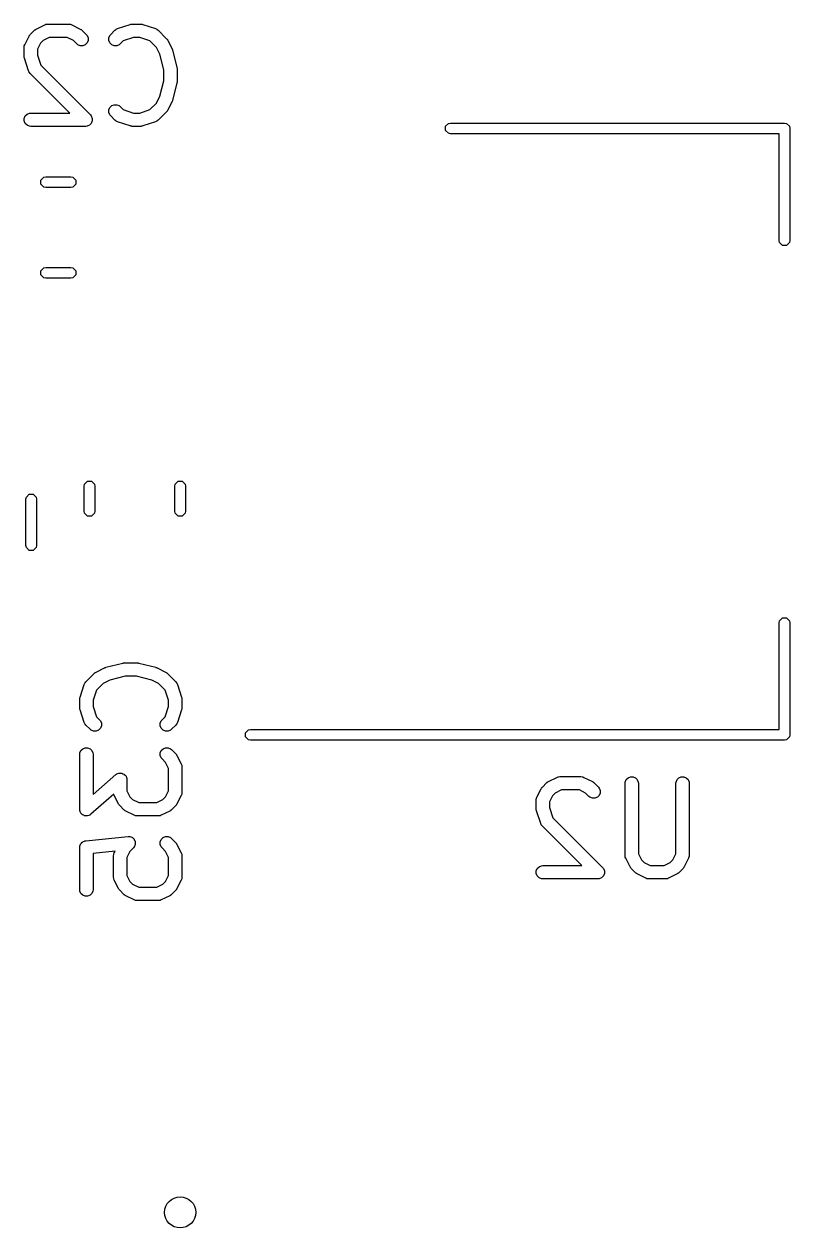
# Model space of a CAD drawing. Extents: x 2.52 to 5.05, y -5.23 to -2.64.
# Drawn here: x 3.581 to 3.92, y -3.237 to -2.704 of the extents above; entities that cross this region are included whole.
import ezdxf

# ---------------------------------------------------------------- set-up
doc = ezdxf.new("R2010")
doc.units = 0
doc.header["$MEASUREMENT"] = 0
doc.layers.add('BLACK', color=7, linetype='CONTINUOUS')

msp = doc.modelspace()

# ---------------------------------------------------------------- linework, layer by layer
at = {"layer": 'BLACK', "linetype": 'CONTINUOUS'}
for p, q in [((3.5836, -2.70854), (3.58548, -2.70667)), ((3.58548, -2.70667), (3.5857, -2.70648)), ((3.5857, -2.70648), (3.58575, -2.70642)), ((3.58575, -2.70642), (3.58584, -2.70637)), ((3.58584, -2.70637), (3.58592, -2.7063)), ((3.58592, -2.7063), (3.586, -2.70627)), ((3.586, -2.70627), (3.58624, -2.70612)), ((3.58624, -2.70612), (3.58999, -2.70424)), ((3.58999, -2.70424), (3.59053, -2.70403)), ((3.59053, -2.70403), (3.59064, -2.70403)), ((3.59064, -2.70403), (3.59074, -2.70399)), ((3.59074, -2.70399), (3.59131, -2.70393)), ((3.59131, -2.70393), (3.60069, -2.70393)), ((3.60069, -2.70393), (3.60126, -2.70399)), ((3.60126, -2.70399), (3.60136, -2.70403)), ((3.60136, -2.70403), (3.60147, -2.70403)), ((3.60147, -2.70403), (3.60201, -2.70424)), ((3.60201, -2.70424), (3.60576, -2.70612)), ((3.60576, -2.70612), (3.606, -2.70627)), ((3.606, -2.70627), (3.60608, -2.7063)), ((3.60608, -2.7063), (3.60616, -2.70637)), ((3.60616, -2.70637), (3.60625, -2.70642)), ((3.60625, -2.70642), (3.6063, -2.70648)), ((3.6063, -2.70648), (3.60652, -2.70667)), ((3.60652, -2.70667), (3.6084, -2.70854)), ((3.61922, -2.70854), (3.6211, -2.70667)), ((3.6211, -2.70667), (3.62154, -2.7063)), ((3.62154, -2.7063), (3.62164, -2.70626)), ((3.62164, -2.70626), (3.62172, -2.70619)), ((3.62172, -2.70619), (3.62225, -2.70596)), ((3.62225, -2.70596), (3.62787, -2.70408)), ((3.62787, -2.70408), (3.62816, -2.70402)), ((3.62816, -2.70402), (3.62823, -2.70399)), ((3.62823, -2.70399), (3.62834, -2.70398)), ((3.62834, -2.70398), (3.62844, -2.70395)), ((3.62844, -2.70395), (3.62852, -2.70396)), ((3.62852, -2.70396), (3.62881, -2.70393)), ((3.62881, -2.70393), (3.63256, -2.70393)), ((3.63256, -2.70393), (3.63285, -2.70396)), ((3.63285, -2.70396), (3.63293, -2.70395)), ((3.63293, -2.70395), (3.63303, -2.70398)), ((3.63303, -2.70398), (3.63313, -2.70399)), ((3.63313, -2.70399), (3.63321, -2.70402)), ((3.63321, -2.70402), (3.63349, -2.70408)), ((3.63349, -2.70408), (3.63912, -2.70596)), ((3.63912, -2.70596), (3.63964, -2.70619)), ((3.63964, -2.70619), (3.63972, -2.70626)), ((3.63972, -2.70626), (3.63982, -2.7063)), ((3.63982, -2.7063), (3.64027, -2.70667)), ((3.64027, -2.70667), (3.64402, -2.71042)), ((3.58117, -2.71306), (3.58305, -2.70931)), ((3.58305, -2.70931), (3.5832, -2.70906)), ((3.5832, -2.70906), (3.58323, -2.70899)), ((3.58323, -2.70899), (3.5833, -2.70891)), ((3.5833, -2.70891), (3.58336, -2.70882)), ((3.58336, -2.70882), (3.58342, -2.70877)), ((3.58342, -2.70877), (3.5836, -2.70854)), ((3.58812, -2.71238), (3.58677, -2.71508)), ((3.58931, -2.71118), (3.58812, -2.71238)), ((3.59201, -2.70984), (3.58931, -2.71118)), ((3.59999, -2.70984), (3.59201, -2.70984)), ((3.60269, -2.71118), (3.59999, -2.70984)), ((3.60422, -2.71272), (3.60269, -2.71118)), ((3.60467, -2.71309), (3.60422, -2.71272)), ((3.60877, -2.71227), (3.60795, -2.71309)), ((3.6084, -2.70854), (3.60877, -2.70899)), ((3.60877, -2.70899), (3.60921, -2.71006)), ((3.60921, -2.71121), (3.60877, -2.71227)), ((3.60921, -2.71006), (3.60921, -2.71121)), ((3.61841, -2.71006), (3.61885, -2.70899)), ((3.61841, -2.71121), (3.61841, -2.71006)), ((3.61885, -2.71227), (3.61841, -2.71121)), ((3.61885, -2.70899), (3.61922, -2.70854)), ((3.61967, -2.71309), (3.61885, -2.71227)), ((3.6234, -2.71272), (3.62295, -2.71309)), ((3.62478, -2.71134), (3.6234, -2.71272)), ((3.62929, -2.70984), (3.62478, -2.71134)), ((3.63208, -2.70984), (3.62929, -2.70984)), ((3.63659, -2.71134), (3.63208, -2.70984)), ((3.6395, -2.71426), (3.63659, -2.71134)), ((3.64402, -2.71042), (3.64421, -2.71065)), ((3.64421, -2.71065), (3.64426, -2.7107)), ((3.64426, -2.7107), (3.64432, -2.71079)), ((3.64432, -2.71079), (3.64439, -2.71087)), ((3.64439, -2.71087), (3.64442, -2.71094)), ((3.64442, -2.71094), (3.64457, -2.71119)), ((3.64457, -2.71119), (3.64645, -2.71494)), ((3.58086, -2.71438), (3.58092, -2.71381)), ((3.58086, -2.71813), (3.58086, -2.71438)), ((3.58092, -2.71381), (3.58096, -2.71371)), ((3.58096, -2.71371), (3.58097, -2.7136)), ((3.58097, -2.7136), (3.58117, -2.71306)), ((3.58677, -2.71508), (3.58677, -2.71765)), ((3.58677, -2.71765), (3.58827, -2.72216)), ((3.60574, -2.71353), (3.60467, -2.71309)), ((3.60689, -2.71353), (3.60574, -2.71353)), ((3.60795, -2.71309), (3.60689, -2.71353)), ((3.62073, -2.71353), (3.61967, -2.71309)), ((3.62189, -2.71353), (3.62073, -2.71353)), ((3.62295, -2.71309), (3.62189, -2.71353)), ((3.64102, -2.71729), (3.6395, -2.71426)), ((3.64273, -2.72412), (3.64102, -2.71729)), ((3.64645, -2.71494), (3.64646, -2.71498)), ((3.64646, -2.71498), (3.64648, -2.715)), ((3.64648, -2.715), (3.64656, -2.71524)), ((3.64656, -2.71524), (3.64665, -2.71548)), ((3.64665, -2.71548), (3.64666, -2.7155)), ((3.64666, -2.7155), (3.64667, -2.71554)), ((3.64667, -2.71554), (3.64855, -2.72304)), ((3.58089, -2.71842), (3.58086, -2.71813)), ((3.58088, -2.7185), (3.58089, -2.71842)), ((3.58091, -2.7186), (3.58088, -2.7185)), ((3.58092, -2.71871), (3.58091, -2.7186)), ((3.58095, -2.71878), (3.58092, -2.71871)), ((3.58101, -2.71906), (3.58095, -2.71878)), ((3.58289, -2.72469), (3.58101, -2.71906)), ((3.58827, -2.72216), (3.61027, -2.74416)), ((3.64855, -2.72304), (3.64856, -2.72314)), ((3.64856, -2.72314), (3.64858, -2.72318)), ((3.64858, -2.72318), (3.6486, -2.7234)), ((3.6486, -2.7234), (3.64863, -2.72361)), ((3.58312, -2.72522), (3.58289, -2.72469)), ((3.58319, -2.7253), (3.58312, -2.72522)), ((3.58323, -2.7254), (3.58319, -2.7253)), ((3.5836, -2.72584), (3.58323, -2.7254)), ((3.60106, -2.7433), (3.5836, -2.72584)), ((3.64273, -2.72902), (3.64273, -2.72412)), ((3.64863, -2.72361), (3.64862, -2.72365)), ((3.64862, -2.72365), (3.64863, -2.72376)), ((3.64863, -2.72376), (3.64863, -2.72938)), ((3.64102, -2.73585), (3.64273, -2.72902)), ((3.64855, -2.7301), (3.64667, -2.73759)), ((3.64856, -2.73), (3.64855, -2.7301)), ((3.64858, -2.72996), (3.64856, -2.73)), ((3.6486, -2.72974), (3.64858, -2.72996)), ((3.64863, -2.72952), (3.6486, -2.72974)), ((3.64863, -2.72938), (3.64862, -2.72948)), ((3.64862, -2.72948), (3.64863, -2.72952)), ((3.63659, -2.7418), (3.6395, -2.73888)), ((3.6395, -2.73888), (3.64102, -2.73585)), ((3.64645, -2.7382), (3.64457, -2.74195)), ((3.64646, -2.73816), (3.64645, -2.7382)), ((3.64648, -2.73814), (3.64646, -2.73816)), ((3.64656, -2.7379), (3.64648, -2.73814)), ((3.64665, -2.73766), (3.64656, -2.7379)), ((3.64666, -2.73764), (3.64665, -2.73766)), ((3.64667, -2.73759), (3.64666, -2.73764)), ((3.58092, -2.74568), (3.58136, -2.74461)), ((3.58136, -2.74461), (3.58217, -2.7438)), ((3.58217, -2.7438), (3.58324, -2.74336)), ((3.58324, -2.74336), (3.58381, -2.7433)), ((3.58381, -2.7433), (3.60106, -2.7433)), ((3.61027, -2.74416), (3.61064, -2.74461)), ((3.61064, -2.74461), (3.61108, -2.74568)), ((3.61841, -2.74193), (3.61885, -2.74086)), ((3.61841, -2.74308), (3.61841, -2.74193)), ((3.61885, -2.74414), (3.61841, -2.74308)), ((3.61885, -2.74086), (3.61967, -2.74005)), ((3.61922, -2.74459), (3.61885, -2.74414)), ((3.6211, -2.74647), (3.61922, -2.74459)), ((3.61967, -2.74005), (3.62073, -2.73961)), ((3.62073, -2.73961), (3.62189, -2.73961)), ((3.62189, -2.73961), (3.62295, -2.74005)), ((3.62295, -2.74005), (3.6234, -2.74042)), ((3.6234, -2.74042), (3.62478, -2.7418)), ((3.62478, -2.7418), (3.62929, -2.7433)), ((3.62929, -2.7433), (3.63208, -2.7433)), ((3.63208, -2.7433), (3.63659, -2.7418)), ((3.64402, -2.74272), (3.64027, -2.74647)), ((3.64421, -2.74249), (3.64402, -2.74272)), ((3.64426, -2.74244), (3.64421, -2.74249)), ((3.64432, -2.74235), (3.64426, -2.74244)), ((3.64439, -2.74227), (3.64432, -2.74235)), ((3.64442, -2.7422), (3.64439, -2.74227)), ((3.64457, -2.74195), (3.64442, -2.7422)), ((3.58092, -2.74683), (3.58092, -2.74568)), ((3.58136, -2.74789), (3.58092, -2.74683)), ((3.58217, -2.74871), (3.58136, -2.74789)), ((3.58324, -2.74915), (3.58217, -2.74871)), ((3.58381, -2.74921), (3.58324, -2.74915)), ((3.60819, -2.74921), (3.58381, -2.74921)), ((3.60876, -2.74915), (3.60819, -2.74921)), ((3.60907, -2.74902), (3.60876, -2.74915)), ((3.60983, -2.74871), (3.60907, -2.74902)), ((3.61064, -2.74789), (3.60983, -2.74871)), ((3.61108, -2.74683), (3.61064, -2.74789)), ((3.61108, -2.74568), (3.61108, -2.74683)), ((3.62154, -2.74683), (3.6211, -2.74647)), ((3.62164, -2.74687), (3.62154, -2.74683)), ((3.62172, -2.74694), (3.62164, -2.74687)), ((3.62225, -2.74718), (3.62172, -2.74694)), ((3.62787, -2.74905), (3.62225, -2.74718)), ((3.62816, -2.74912), (3.62787, -2.74905)), ((3.62823, -2.74915), (3.62816, -2.74912)), ((3.62834, -2.74916), (3.62823, -2.74915)), ((3.62844, -2.74918), (3.62834, -2.74916)), ((3.62852, -2.74918), (3.62844, -2.74918)), ((3.62881, -2.74921), (3.62852, -2.74918)), ((3.63256, -2.74921), (3.62881, -2.74921)), ((3.63285, -2.74918), (3.63256, -2.74921)), ((3.63293, -2.74918), (3.63285, -2.74918)), ((3.63303, -2.74916), (3.63293, -2.74918)), ((3.63313, -2.74915), (3.63303, -2.74916)), ((3.63321, -2.74912), (3.63313, -2.74915)), ((3.63349, -2.74905), (3.63321, -2.74912)), ((3.63912, -2.74718), (3.63349, -2.74905)), ((3.63964, -2.74694), (3.63912, -2.74718)), ((3.63972, -2.74687), (3.63964, -2.74694)), ((3.63982, -2.74683), (3.63972, -2.74687)), ((3.64027, -2.74647), (3.63982, -2.74683)), ((3.7675, -2.7492), (3.76878, -2.74792)), ((3.7675, -2.751), (3.7675, -2.7492)), ((3.76878, -2.74792), (3.76969, -2.74774)), ((3.76969, -2.74774), (3.91772, -2.74774)), ((3.91772, -2.74774), (3.91862, -2.74792)), ((3.91862, -2.74792), (3.9199, -2.7492)), ((3.9199, -2.7492), (3.92008, -2.7501)), ((3.76878, -2.75228), (3.7675, -2.751)), ((3.76969, -2.75246), (3.76878, -2.75228)), ((3.91535, -2.75246), (3.76969, -2.75246)), ((3.91535, -2.79971), (3.91535, -2.75246)), ((3.92008, -2.7501), (3.92008, -2.79971)), ((3.58828, -2.77302), (3.58956, -2.77174)), ((3.58828, -2.77483), (3.58828, -2.77302)), ((3.58956, -2.7761), (3.58828, -2.77483)), ((3.58956, -2.77174), (3.59047, -2.77156)), ((3.59047, -2.77628), (3.58956, -2.7761)), ((3.59047, -2.77156), (3.60153, -2.77156)), ((3.60153, -2.77628), (3.59047, -2.77628)), ((3.60153, -2.77156), (3.60244, -2.77174)), ((3.60244, -2.7761), (3.60153, -2.77628)), ((3.60244, -2.77174), (3.60372, -2.77302)), ((3.60372, -2.77483), (3.60244, -2.7761)), ((3.60372, -2.77302), (3.60372, -2.77483)), ((3.91553, -2.80061), (3.91535, -2.79971)), ((3.91681, -2.80189), (3.91553, -2.80061)), ((3.91862, -2.80189), (3.91681, -2.80189)), ((3.9199, -2.80061), (3.91862, -2.80189)), ((3.92008, -2.79971), (3.9199, -2.80061)), ((3.58828, -2.81317), (3.58956, -2.8119)), ((3.58828, -2.81498), (3.58828, -2.81317)), ((3.58956, -2.8119), (3.59047, -2.81172)), ((3.59047, -2.81172), (3.60153, -2.81172)), ((3.60153, -2.81172), (3.60244, -2.8119)), ((3.60244, -2.8119), (3.60372, -2.81317)), ((3.60372, -2.81317), (3.60372, -2.81498)), ((3.58956, -2.81626), (3.58828, -2.81498)), ((3.59047, -2.81644), (3.58956, -2.81626)), ((3.60153, -2.81644), (3.59047, -2.81644)), ((3.60244, -2.81626), (3.60153, -2.81644)), ((3.60372, -2.81498), (3.60244, -2.81626)), ((3.60748, -2.90847), (3.60766, -2.90756)), ((3.60748, -2.91953), (3.60748, -2.90847)), ((3.60766, -2.90756), (3.60894, -2.90628)), ((3.60894, -2.90628), (3.61075, -2.90628)), ((3.61075, -2.90628), (3.61202, -2.90756)), ((3.61202, -2.90756), (3.6122, -2.90847)), ((3.6122, -2.90847), (3.6122, -2.91953)), ((3.64764, -2.90847), (3.64782, -2.90756)), ((3.64764, -2.91953), (3.64764, -2.90847)), ((3.64782, -2.90756), (3.6491, -2.90628)), ((3.6491, -2.90628), (3.6509, -2.90628)), ((3.6509, -2.90628), (3.65218, -2.90756)), ((3.65218, -2.90756), (3.65236, -2.90847)), ((3.65236, -2.90847), (3.65236, -2.91953)), ((3.58169, -2.91421), (3.58187, -2.91331)), ((3.58169, -2.93479), (3.58169, -2.91421)), ((3.58187, -2.91331), (3.58315, -2.91203)), ((3.58315, -2.91203), (3.58496, -2.91203)), ((3.58496, -2.91203), (3.58624, -2.91331)), ((3.58624, -2.91331), (3.58642, -2.91421)), ((3.58642, -2.91421), (3.58642, -2.93479)), ((3.60766, -2.92044), (3.60748, -2.91953)), ((3.60894, -2.92172), (3.60766, -2.92044)), ((3.61202, -2.92044), (3.61075, -2.92172)), ((3.6122, -2.91953), (3.61202, -2.92044)), ((3.64782, -2.92044), (3.64764, -2.91953)), ((3.6491, -2.92172), (3.64782, -2.92044)), ((3.65218, -2.92044), (3.6509, -2.92172)), ((3.65236, -2.91953), (3.65218, -2.92044)), ((3.61075, -2.92172), (3.60894, -2.92172)), ((3.6509, -2.92172), (3.6491, -2.92172)), ((3.58187, -2.93569), (3.58169, -2.93479)), ((3.58315, -2.93697), (3.58187, -2.93569)), ((3.58624, -2.93569), (3.58496, -2.93697)), ((3.58642, -2.93479), (3.58624, -2.93569)), ((3.58496, -2.93697), (3.58315, -2.93697)), ((3.91535, -2.969), (3.91553, -2.96809)), ((3.91553, -2.96809), (3.91681, -2.96681)), ((3.91681, -2.96681), (3.91862, -2.96681)), ((3.91862, -2.96681), (3.9199, -2.96809)), ((3.9199, -2.96809), (3.92008, -2.969)), ((3.91535, -3.01624), (3.91535, -2.969)), ((3.92008, -2.969), (3.92008, -3.0186)), ((3.61276, -2.9908), (3.61651, -2.98892)), ((3.61651, -2.98892), (3.61655, -2.98891)), ((3.61655, -2.98891), (3.61657, -2.98889)), ((3.61657, -2.98889), (3.61681, -2.98881)), ((3.61681, -2.98881), (3.61705, -2.98872)), ((3.61705, -2.98872), (3.61707, -2.98871)), ((3.61707, -2.98871), (3.61712, -2.9887)), ((3.61712, -2.9887), (3.62461, -2.98682)), ((3.62461, -2.98682), (3.62471, -2.98681)), ((3.62471, -2.98681), (3.62475, -2.98679)), ((3.62475, -2.98679), (3.62497, -2.98677)), ((3.62497, -2.98677), (3.62519, -2.98674)), ((3.62519, -2.98674), (3.62523, -2.98675)), ((3.62523, -2.98675), (3.62533, -2.98674)), ((3.62533, -2.98674), (3.63095, -2.98674)), ((3.63095, -2.98674), (3.63106, -2.98675)), ((3.63106, -2.98675), (3.6311, -2.98674)), ((3.6311, -2.98674), (3.63131, -2.98677)), ((3.63131, -2.98677), (3.63153, -2.98679)), ((3.63153, -2.98679), (3.63157, -2.98681)), ((3.63157, -2.98681), (3.63167, -2.98682)), ((3.63167, -2.98682), (3.63917, -2.9887)), ((3.63917, -2.9887), (3.63921, -2.98871)), ((3.63921, -2.98871), (3.63923, -2.98872)), ((3.63923, -2.98872), (3.63947, -2.98881)), ((3.63947, -2.98881), (3.63971, -2.98889)), ((3.63971, -2.98889), (3.63973, -2.98891)), ((3.63973, -2.98891), (3.63977, -2.98892)), ((3.63977, -2.98892), (3.64352, -2.9908)), ((3.60788, -2.99555), (3.60824, -2.9951)), ((3.60824, -2.9951), (3.61199, -2.99135)), ((3.61199, -2.99135), (3.61222, -2.99116)), ((3.61222, -2.99116), (3.61227, -2.99111)), ((3.61227, -2.99111), (3.61236, -2.99105)), ((3.61236, -2.99105), (3.61244, -2.99098)), ((3.61244, -2.99098), (3.61251, -2.99095)), ((3.61251, -2.99095), (3.61276, -2.9908)), ((3.61886, -2.99435), (3.61583, -2.99587)), ((3.62569, -2.99264), (3.61886, -2.99435)), ((3.63059, -2.99264), (3.62569, -2.99264)), ((3.63742, -2.99435), (3.63059, -2.99264)), ((3.64045, -2.99587), (3.63742, -2.99435)), ((3.64352, -2.9908), (3.64377, -2.99095)), ((3.64377, -2.99095), (3.64384, -2.99098)), ((3.64384, -2.99098), (3.64392, -2.99105)), ((3.64392, -2.99105), (3.64401, -2.99111)), ((3.64401, -2.99111), (3.64406, -2.99116)), ((3.64406, -2.99116), (3.64429, -2.99135)), ((3.64429, -2.99135), (3.64804, -2.9951)), ((3.64804, -2.9951), (3.64841, -2.99555)), ((3.60566, -3.00188), (3.60753, -2.99625)), ((3.60753, -2.99625), (3.60777, -2.99573)), ((3.60777, -2.99573), (3.60784, -2.99565)), ((3.60784, -2.99565), (3.60788, -2.99555)), ((3.61291, -2.99878), (3.61141, -3.00329)), ((3.61583, -2.99587), (3.61291, -2.99878)), ((3.64337, -2.99878), (3.64045, -2.99587)), ((3.64487, -3.00329), (3.64337, -2.99878)), ((3.64841, -2.99555), (3.64845, -2.99565)), ((3.64845, -2.99565), (3.64852, -2.99573)), ((3.64852, -2.99573), (3.64875, -2.99625)), ((3.64875, -2.99625), (3.65063, -3.00188)), ((3.6055, -3.00281), (3.60553, -3.00252)), ((3.6055, -3.00656), (3.6055, -3.00281)), ((3.60553, -3.00244), (3.60555, -3.00234)), ((3.60553, -3.00252), (3.60553, -3.00244)), ((3.60555, -3.00234), (3.60556, -3.00224)), ((3.60556, -3.00224), (3.60559, -3.00216)), ((3.60559, -3.00216), (3.60566, -3.00188)), ((3.61141, -3.00329), (3.61141, -3.00608)), ((3.64487, -3.00608), (3.64487, -3.00329)), ((3.65063, -3.00188), (3.65069, -3.00216)), ((3.65069, -3.00216), (3.65072, -3.00224)), ((3.65072, -3.00224), (3.65073, -3.00234)), ((3.65073, -3.00234), (3.65076, -3.00244)), ((3.65076, -3.00244), (3.65075, -3.00252)), ((3.65075, -3.00252), (3.65078, -3.00281)), ((3.65078, -3.00281), (3.65078, -3.00656)), ((3.60553, -3.00685), (3.6055, -3.00656)), ((3.60553, -3.00693), (3.60553, -3.00685)), ((3.60555, -3.00703), (3.60553, -3.00693)), ((3.60556, -3.00714), (3.60555, -3.00703)), ((3.60559, -3.00721), (3.60556, -3.00714)), ((3.60566, -3.0075), (3.60559, -3.00721)), ((3.60753, -3.01312), (3.60566, -3.0075)), ((3.61141, -3.00608), (3.61291, -3.01059)), ((3.61291, -3.01059), (3.61429, -3.01197)), ((3.64199, -3.01197), (3.64337, -3.01059)), ((3.64337, -3.01059), (3.64487, -3.00608)), ((3.65063, -3.0075), (3.64875, -3.01312)), ((3.65069, -3.00721), (3.65063, -3.0075)), ((3.65072, -3.00714), (3.65069, -3.00721)), ((3.65073, -3.00703), (3.65072, -3.00714)), ((3.65076, -3.00693), (3.65073, -3.00703)), ((3.65078, -3.00656), (3.65075, -3.00685)), ((3.65075, -3.00685), (3.65076, -3.00693)), ((3.60777, -3.01365), (3.60753, -3.01312)), ((3.60784, -3.01373), (3.60777, -3.01365)), ((3.60788, -3.01383), (3.60784, -3.01373)), ((3.60824, -3.01427), (3.60788, -3.01383)), ((3.61012, -3.01615), (3.60824, -3.01427)), ((3.61057, -3.01652), (3.61012, -3.01615)), ((3.61163, -3.01696), (3.61057, -3.01652)), ((3.61385, -3.01652), (3.61278, -3.01696)), ((3.61466, -3.0157), (3.61385, -3.01652)), ((3.61429, -3.01197), (3.61466, -3.01242)), ((3.61466, -3.01242), (3.6151, -3.01348)), ((3.6151, -3.01464), (3.61466, -3.0157)), ((3.6151, -3.01348), (3.6151, -3.01464)), ((3.64118, -3.01348), (3.64162, -3.01242)), ((3.64118, -3.01464), (3.64118, -3.01348)), ((3.64162, -3.0157), (3.64118, -3.01464)), ((3.64162, -3.01242), (3.64199, -3.01197)), ((3.64244, -3.01652), (3.64162, -3.0157)), ((3.6435, -3.01696), (3.64244, -3.01652)), ((3.64572, -3.01652), (3.64465, -3.01696)), ((3.64617, -3.01615), (3.64572, -3.01652)), ((3.64804, -3.01427), (3.64617, -3.01615)), ((3.64841, -3.01383), (3.64804, -3.01427)), ((3.64845, -3.01373), (3.64841, -3.01383)), ((3.64852, -3.01365), (3.64845, -3.01373)), ((3.64875, -3.01312), (3.64852, -3.01365)), ((3.67892, -3.0177), (3.6802, -3.01642)), ((3.6802, -3.01642), (3.6811, -3.01624)), ((3.6811, -3.01624), (3.91535, -3.01624)), ((3.61278, -3.01696), (3.61163, -3.01696)), ((3.64465, -3.01696), (3.6435, -3.01696)), ((3.67892, -3.01951), (3.67892, -3.0177)), ((3.6802, -3.02079), (3.67892, -3.01951)), ((3.6811, -3.02097), (3.6802, -3.02079)), ((3.91772, -3.02097), (3.6811, -3.02097)), ((3.91862, -3.02079), (3.91772, -3.02097)), ((3.9199, -3.01951), (3.91862, -3.02079)), ((3.92008, -3.0186), (3.9199, -3.01951)), ((3.6055, -3.02718), (3.60556, -3.02661)), ((3.6055, -3.05156), (3.6055, -3.02718)), ((3.60556, -3.02661), (3.606, -3.02554)), ((3.606, -3.02554), (3.60682, -3.02473)), ((3.60682, -3.02473), (3.60788, -3.02429)), ((3.60788, -3.02429), (3.60903, -3.02429)), ((3.60903, -3.02429), (3.6101, -3.02473)), ((3.6101, -3.02473), (3.61091, -3.02554)), ((3.61091, -3.02554), (3.61135, -3.02661)), ((3.61135, -3.02661), (3.61141, -3.02718)), ((3.61141, -3.02718), (3.61141, -3.04505)), ((3.64118, -3.02661), (3.64162, -3.02554)), ((3.64118, -3.02776), (3.64118, -3.02661)), ((3.64162, -3.02554), (3.64244, -3.02473)), ((3.64244, -3.02473), (3.6435, -3.02429)), ((3.6435, -3.02429), (3.64465, -3.02429)), ((3.64465, -3.02429), (3.64572, -3.02473)), ((3.64572, -3.02473), (3.64617, -3.0251)), ((3.64617, -3.0251), (3.64804, -3.02697)), ((3.64804, -3.02697), (3.64823, -3.0272)), ((3.64823, -3.0272), (3.64829, -3.02725)), ((3.64162, -3.02882), (3.64118, -3.02776)), ((3.64199, -3.02927), (3.64162, -3.02882)), ((3.64353, -3.03081), (3.64199, -3.02927)), ((3.64487, -3.03351), (3.64353, -3.03081)), ((3.64829, -3.02725), (3.64834, -3.02734)), ((3.64834, -3.02734), (3.64841, -3.02742)), ((3.64841, -3.02742), (3.64844, -3.02749)), ((3.64844, -3.02749), (3.64859, -3.02774)), ((3.64859, -3.02774), (3.65047, -3.03149)), ((3.65047, -3.03149), (3.65068, -3.03203)), ((3.65068, -3.03203), (3.65068, -3.03213)), ((3.65068, -3.03213), (3.65072, -3.03223)), ((3.65072, -3.03223), (3.65078, -3.03281)), ((3.61141, -3.04505), (3.62151, -3.03621)), ((3.62151, -3.03621), (3.62176, -3.03603)), ((3.62176, -3.03603), (3.62182, -3.03598)), ((3.62182, -3.03598), (3.62187, -3.03596)), ((3.62187, -3.03596), (3.62198, -3.03587)), ((3.62198, -3.03587), (3.62244, -3.03572)), ((3.62244, -3.03572), (3.62288, -3.03554)), ((3.62288, -3.03554), (3.62298, -3.03554)), ((3.62298, -3.03554), (3.62307, -3.0355)), ((3.62307, -3.0355), (3.62355, -3.03554)), ((3.62355, -3.03554), (3.62403, -3.03554)), ((3.62403, -3.03554), (3.62412, -3.03557)), ((3.62412, -3.03557), (3.62422, -3.03558)), ((3.62422, -3.03558), (3.62465, -3.03579)), ((3.62465, -3.03579), (3.6251, -3.03598)), ((3.6251, -3.03598), (3.62517, -3.03605)), ((3.62517, -3.03605), (3.62526, -3.03609)), ((3.62526, -3.03609), (3.62557, -3.03645)), ((3.62557, -3.03645), (3.62591, -3.03679)), ((3.62591, -3.03679), (3.62595, -3.03688)), ((3.62595, -3.03688), (3.62601, -3.03696)), ((3.62601, -3.03696), (3.62617, -3.03741)), ((3.62617, -3.03741), (3.62635, -3.03786)), ((3.62635, -3.03786), (3.62637, -3.038)), ((3.64487, -3.04336), (3.64487, -3.03351)), ((3.65078, -3.03281), (3.65078, -3.04406)), ((3.81308, -3.03929), (3.81683, -3.03741)), ((3.81683, -3.03741), (3.81737, -3.0372)), ((3.81737, -3.0372), (3.81747, -3.0372)), ((3.81747, -3.0372), (3.81757, -3.03716)), ((3.81757, -3.03716), (3.81815, -3.0371)), ((3.81815, -3.0371), (3.82752, -3.0371)), ((3.82752, -3.0371), (3.8281, -3.03716)), ((3.8281, -3.03716), (3.8282, -3.0372)), ((3.8282, -3.0372), (3.8283, -3.0372)), ((3.8283, -3.0372), (3.82884, -3.03741)), ((3.82884, -3.03741), (3.83259, -3.03929)), ((3.84756, -3.03841), (3.84838, -3.0376)), ((3.84838, -3.0376), (3.84944, -3.03716)), ((3.84944, -3.03716), (3.85059, -3.03716)), ((3.85059, -3.03716), (3.85166, -3.0376)), ((3.85166, -3.0376), (3.85247, -3.03841)), ((3.87006, -3.03841), (3.87088, -3.0376)), ((3.87088, -3.0376), (3.87194, -3.03716)), ((3.87194, -3.03716), (3.87309, -3.03716)), ((3.87309, -3.03716), (3.87416, -3.0376)), ((3.87416, -3.0376), (3.87497, -3.03841)), ((3.62637, -3.038), (3.62638, -3.03805)), ((3.62638, -3.03805), (3.62638, -3.03813)), ((3.62638, -3.03813), (3.62641, -3.03843)), ((3.62641, -3.03843), (3.62641, -3.04336)), ((3.80801, -3.04623), (3.80988, -3.04248)), ((3.80988, -3.04248), (3.81004, -3.04223)), ((3.81004, -3.04223), (3.81007, -3.04216)), ((3.81007, -3.04216), (3.81013, -3.04208)), ((3.81013, -3.04208), (3.81019, -3.04199)), ((3.81019, -3.04199), (3.81025, -3.04194)), ((3.81025, -3.04194), (3.81044, -3.04171)), ((3.81044, -3.04171), (3.81231, -3.03984)), ((3.81231, -3.03984), (3.81254, -3.03965)), ((3.81254, -3.03965), (3.81259, -3.03959)), ((3.81259, -3.03959), (3.81268, -3.03954)), ((3.81268, -3.03954), (3.81276, -3.03947)), ((3.81276, -3.03947), (3.81283, -3.03944)), ((3.81283, -3.03944), (3.81308, -3.03929)), ((3.81884, -3.04301), (3.81615, -3.04435)), ((3.82682, -3.04301), (3.81884, -3.04301)), ((3.82952, -3.04435), (3.82682, -3.04301)), ((3.83259, -3.03929), (3.83284, -3.03944)), ((3.83284, -3.03944), (3.83291, -3.03947)), ((3.83291, -3.03947), (3.83299, -3.03954)), ((3.83299, -3.03954), (3.83308, -3.03959)), ((3.83308, -3.03959), (3.83313, -3.03965)), ((3.83313, -3.03965), (3.83336, -3.03984)), ((3.83336, -3.03984), (3.83523, -3.04171)), ((3.83523, -3.04171), (3.8356, -3.04216)), ((3.8356, -3.04216), (3.83604, -3.04323)), ((3.84707, -3.04005), (3.84712, -3.03948)), ((3.84707, -3.07192), (3.84707, -3.04005)), ((3.84712, -3.03948), (3.84756, -3.03841)), ((3.85247, -3.03841), (3.85291, -3.03948)), ((3.85291, -3.03948), (3.85297, -3.04005)), ((3.85297, -3.04005), (3.85297, -3.07123)), ((3.86956, -3.04005), (3.86962, -3.03948)), ((3.86956, -3.07123), (3.86956, -3.04005)), ((3.86962, -3.03948), (3.87006, -3.03841)), ((3.87497, -3.03841), (3.87541, -3.03948)), ((3.87541, -3.03948), (3.87547, -3.04005)), ((3.87547, -3.04005), (3.87547, -3.07192)), ((3.62061, -3.04485), (3.6104, -3.05378)), ((3.62081, -3.04538), (3.62061, -3.04485)), ((3.62269, -3.04913), (3.62081, -3.04538)), ((3.62641, -3.04336), (3.62776, -3.04606)), ((3.62776, -3.04606), (3.62895, -3.04725)), ((3.62895, -3.04725), (3.63165, -3.0486)), ((3.63963, -3.0486), (3.64233, -3.04725)), ((3.64233, -3.04725), (3.64353, -3.04606)), ((3.64353, -3.04606), (3.64487, -3.04336)), ((3.65047, -3.04538), (3.64859, -3.04913)), ((3.65068, -3.04484), (3.65047, -3.04538)), ((3.65072, -3.04463), (3.65068, -3.04473)), ((3.65068, -3.04473), (3.65068, -3.04484)), ((3.65078, -3.04406), (3.65072, -3.04463)), ((3.8077, -3.04755), (3.80775, -3.04698)), ((3.8077, -3.0513), (3.8077, -3.04755)), ((3.80775, -3.04698), (3.80779, -3.04688)), ((3.80779, -3.04688), (3.8078, -3.04677)), ((3.8078, -3.04677), (3.80801, -3.04623)), ((3.81495, -3.04555), (3.8136, -3.04825)), ((3.8136, -3.04825), (3.8136, -3.05082)), ((3.81615, -3.04435), (3.81495, -3.04555)), ((3.83106, -3.04589), (3.82952, -3.04435)), ((3.83151, -3.04626), (3.83106, -3.04589)), ((3.83257, -3.0467), (3.83151, -3.04626)), ((3.83372, -3.0467), (3.83257, -3.0467)), ((3.83479, -3.04626), (3.83372, -3.0467)), ((3.8356, -3.04544), (3.83479, -3.04626)), ((3.83604, -3.04438), (3.8356, -3.04544)), ((3.83604, -3.04323), (3.83604, -3.04438)), ((3.60553, -3.05186), (3.6055, -3.05156)), ((3.60553, -3.05194), (3.60553, -3.05186)), ((3.60555, -3.05199), (3.60553, -3.05194)), ((3.60556, -3.05213), (3.60555, -3.05199)), ((3.60574, -3.05258), (3.60556, -3.05213)), ((3.6059, -3.05303), (3.60574, -3.05258)), ((3.60596, -3.0531), (3.6059, -3.05303)), ((3.606, -3.0532), (3.60596, -3.0531)), ((3.60634, -3.05354), (3.606, -3.0532)), ((3.60666, -3.0539), (3.60634, -3.05354)), ((3.6104, -3.05378), (3.61015, -3.05396)), ((3.62285, -3.04937), (3.62269, -3.04913)), ((3.62288, -3.04945), (3.62285, -3.04937)), ((3.62294, -3.04953), (3.62288, -3.04945)), ((3.623, -3.04962), (3.62294, -3.04953)), ((3.62306, -3.04967), (3.623, -3.04962)), ((3.62324, -3.04989), (3.62306, -3.04967)), ((3.62512, -3.05177), (3.62324, -3.04989)), ((3.62534, -3.05195), (3.62512, -3.05177)), ((3.62539, -3.05201), (3.62534, -3.05195)), ((3.62548, -3.05207), (3.62539, -3.05201)), ((3.62556, -3.05214), (3.62548, -3.05207)), ((3.62564, -3.05217), (3.62556, -3.05214)), ((3.62588, -3.05232), (3.62564, -3.05217)), ((3.62963, -3.0542), (3.62588, -3.05232)), ((3.63165, -3.0486), (3.63963, -3.0486)), ((3.6454, -3.05232), (3.64165, -3.0542)), ((3.64565, -3.05217), (3.6454, -3.05232)), ((3.64572, -3.05214), (3.64565, -3.05217)), ((3.6458, -3.05207), (3.64572, -3.05214)), ((3.64589, -3.05201), (3.6458, -3.05207)), ((3.64594, -3.05195), (3.64589, -3.05201)), ((3.64617, -3.05177), (3.64594, -3.05195)), ((3.64804, -3.04989), (3.64617, -3.05177)), ((3.64823, -3.04967), (3.64804, -3.04989)), ((3.64829, -3.04962), (3.64823, -3.04967)), ((3.64834, -3.04953), (3.64829, -3.04962)), ((3.64841, -3.04945), (3.64834, -3.04953)), ((3.64844, -3.04937), (3.64841, -3.04945)), ((3.64859, -3.04913), (3.64844, -3.04937)), ((3.80772, -3.05159), (3.8077, -3.0513)), ((3.80772, -3.05167), (3.80772, -3.05159)), ((3.80774, -3.05177), (3.80772, -3.05167)), ((3.80775, -3.05188), (3.80774, -3.05177)), ((3.80778, -3.05195), (3.80775, -3.05188)), ((3.80785, -3.05224), (3.80778, -3.05195)), ((3.80972, -3.05786), (3.80785, -3.05224)), ((3.8136, -3.05082), (3.8151, -3.05533)), ((3.60675, -3.05394), (3.60666, -3.0539)), ((3.60682, -3.05401), (3.60675, -3.05394)), ((3.60726, -3.05419), (3.60682, -3.05401)), ((3.60769, -3.05441), (3.60726, -3.05419)), ((3.60779, -3.05441), (3.60769, -3.05441)), ((3.60788, -3.05445), (3.60779, -3.05441)), ((3.60836, -3.05445), (3.60788, -3.05445)), ((3.60884, -3.05448), (3.60836, -3.05445)), ((3.60893, -3.05445), (3.60884, -3.05448)), ((3.60903, -3.05445), (3.60893, -3.05445)), ((3.60948, -3.05427), (3.60903, -3.05445)), ((3.60993, -3.05411), (3.60948, -3.05427)), ((3.61005, -3.05403), (3.60993, -3.05411)), ((3.6101, -3.05401), (3.61005, -3.05403)), ((3.61015, -3.05396), (3.6101, -3.05401)), ((3.63017, -3.0544), (3.62963, -3.0542)), ((3.63028, -3.05441), (3.63017, -3.0544)), ((3.63038, -3.05445), (3.63028, -3.05441)), ((3.63095, -3.05451), (3.63038, -3.05445)), ((3.64033, -3.05451), (3.63095, -3.05451)), ((3.6409, -3.05445), (3.64033, -3.05451)), ((3.641, -3.05441), (3.6409, -3.05445)), ((3.64111, -3.0544), (3.641, -3.05441)), ((3.64165, -3.0542), (3.64111, -3.0544)), ((3.80996, -3.05839), (3.80972, -3.05786)), ((3.81003, -3.05847), (3.80996, -3.05839)), ((3.81007, -3.05857), (3.81003, -3.05847)), ((3.81044, -3.05901), (3.81007, -3.05857)), ((3.82789, -3.07647), (3.81044, -3.05901)), ((3.8151, -3.05533), (3.83711, -3.07733)), ((3.60816, -3.06549), (3.62691, -3.06362)), ((3.62691, -3.06362), (3.62749, -3.06362)), ((3.62749, -3.06362), (3.62763, -3.06366)), ((3.62763, -3.06366), (3.62778, -3.06366)), ((3.62778, -3.06366), (3.62818, -3.06382)), ((3.62818, -3.06382), (3.62859, -3.06395)), ((3.62859, -3.06395), (3.62871, -3.06404)), ((3.62871, -3.06404), (3.62885, -3.0641)), ((3.62885, -3.0641), (3.62915, -3.0644)), ((3.62915, -3.0644), (3.62948, -3.06468)), ((3.64162, -3.06491), (3.64244, -3.0641)), ((3.64244, -3.0641), (3.6435, -3.06366)), ((3.6435, -3.06366), (3.64465, -3.06366)), ((3.64465, -3.06366), (3.64572, -3.0641)), ((3.64572, -3.0641), (3.64617, -3.06447)), ((3.64617, -3.06447), (3.64804, -3.06634)), ((3.6055, -3.06843), (3.60553, -3.06822)), ((3.6055, -3.08718), (3.6055, -3.06843)), ((3.60552, -3.06814), (3.60554, -3.06807)), ((3.60553, -3.06822), (3.60552, -3.06814)), ((3.60554, -3.06807), (3.60556, -3.06785)), ((3.60556, -3.06785), (3.60573, -3.06745)), ((3.60573, -3.06745), (3.60585, -3.06704)), ((3.60585, -3.06704), (3.60595, -3.06693)), ((3.60595, -3.06693), (3.606, -3.06679)), ((3.606, -3.06679), (3.60631, -3.06648)), ((3.60631, -3.06648), (3.60658, -3.06615)), ((3.60658, -3.06615), (3.60671, -3.06608)), ((3.60671, -3.06608), (3.60682, -3.06597)), ((3.60682, -3.06597), (3.60722, -3.06581)), ((3.60722, -3.06581), (3.6076, -3.0656)), ((3.6076, -3.0656), (3.60781, -3.06556)), ((3.60781, -3.06556), (3.60788, -3.06553)), ((3.60788, -3.06553), (3.60795, -3.06553)), ((3.60795, -3.06553), (3.60816, -3.06549)), ((3.62929, -3.06864), (3.62776, -3.07018)), ((3.62966, -3.06819), (3.62929, -3.06864)), ((3.62948, -3.06468), (3.62956, -3.06481)), ((3.62956, -3.06481), (3.62966, -3.06491)), ((3.62966, -3.06491), (3.62983, -3.06531)), ((3.62972, -3.06806), (3.62966, -3.06819)), ((3.62981, -3.06794), (3.62972, -3.06806)), ((3.62994, -3.06753), (3.62981, -3.06794)), ((3.62983, -3.06531), (3.63003, -3.06569)), ((3.6301, -3.06713), (3.62994, -3.06753)), ((3.63003, -3.06569), (3.63004, -3.06584)), ((3.63004, -3.06584), (3.6301, -3.06598)), ((3.6301, -3.06598), (3.6301, -3.06641)), ((3.6301, -3.06641), (3.63014, -3.06684)), ((3.63014, -3.06684), (3.6301, -3.06698)), ((3.6301, -3.06698), (3.6301, -3.06713)), ((3.64118, -3.06598), (3.64162, -3.06491)), ((3.64118, -3.06713), (3.64118, -3.06598)), ((3.64162, -3.06819), (3.64118, -3.06713)), ((3.64199, -3.06864), (3.64162, -3.06819)), ((3.64353, -3.07018), (3.64199, -3.06864)), ((3.64804, -3.06634), (3.64823, -3.06657)), ((3.64823, -3.06657), (3.64829, -3.06662)), ((3.64829, -3.06662), (3.64834, -3.06671)), ((3.64834, -3.06671), (3.64841, -3.06679)), ((3.64841, -3.06679), (3.64844, -3.06686)), ((3.64844, -3.06686), (3.64859, -3.06711)), ((3.64859, -3.06711), (3.65047, -3.07086)), ((3.62118, -3.07012), (3.61141, -3.0711)), ((3.61141, -3.0711), (3.61141, -3.08718)), ((3.6205, -3.07218), (3.62056, -3.0716)), ((3.6205, -3.08155), (3.6205, -3.07218)), ((3.62056, -3.0716), (3.6206, -3.0715)), ((3.6206, -3.0715), (3.62061, -3.0714)), ((3.62061, -3.0714), (3.62081, -3.07086)), ((3.62081, -3.07086), (3.62118, -3.07012)), ((3.62776, -3.07018), (3.62641, -3.07288)), ((3.62641, -3.07288), (3.62641, -3.08086)), ((3.64487, -3.07288), (3.64353, -3.07018)), ((3.64487, -3.08086), (3.64487, -3.07288)), ((3.65047, -3.07086), (3.65068, -3.0714)), ((3.65068, -3.0714), (3.65068, -3.0715)), ((3.65068, -3.0715), (3.65072, -3.0716)), ((3.65072, -3.0716), (3.65078, -3.07218)), ((3.65078, -3.07218), (3.65078, -3.08155)), ((3.84712, -3.0725), (3.84707, -3.07192)), ((3.84716, -3.0726), (3.84712, -3.0725)), ((3.84717, -3.0727), (3.84716, -3.0726)), ((3.84738, -3.07324), (3.84717, -3.0727)), ((3.84925, -3.07699), (3.84738, -3.07324)), ((3.85297, -3.07123), (3.85432, -3.07392)), ((3.85432, -3.07392), (3.85552, -3.07512)), ((3.85552, -3.07512), (3.85821, -3.07647)), ((3.86432, -3.07647), (3.86702, -3.07512)), ((3.86702, -3.07512), (3.86821, -3.07392)), ((3.86821, -3.07392), (3.86956, -3.07123)), ((3.87516, -3.07324), (3.87328, -3.07699)), ((3.87536, -3.0727), (3.87516, -3.07324)), ((3.87537, -3.0726), (3.87536, -3.0727)), ((3.87541, -3.0725), (3.87537, -3.0726)), ((3.87547, -3.07192), (3.87541, -3.0725)), ((3.80775, -3.07885), (3.80819, -3.07778)), ((3.80775, -3.08), (3.80775, -3.07885)), ((3.80819, -3.08106), (3.80775, -3.08)), ((3.80819, -3.07778), (3.80901, -3.07697)), ((3.80901, -3.07697), (3.81007, -3.07653)), ((3.81007, -3.07653), (3.81065, -3.07647)), ((3.81065, -3.07647), (3.82789, -3.07647)), ((3.83711, -3.07733), (3.83748, -3.07778)), ((3.83748, -3.07778), (3.83792, -3.07885)), ((3.83792, -3.08), (3.83748, -3.08106)), ((3.83792, -3.07885), (3.83792, -3.08)), ((3.84941, -3.07724), (3.84925, -3.07699)), ((3.84944, -3.07731), (3.84941, -3.07724)), ((3.8495, -3.07739), (3.84944, -3.07731)), ((3.84956, -3.07748), (3.8495, -3.07739)), ((3.84962, -3.07753), (3.84956, -3.07748)), ((3.84981, -3.07776), (3.84962, -3.07753)), ((3.85168, -3.07964), (3.84981, -3.07776)), ((3.85191, -3.07982), (3.85168, -3.07964)), ((3.85196, -3.07988), (3.85191, -3.07982)), ((3.85205, -3.07994), (3.85196, -3.07988)), ((3.85213, -3.08), (3.85205, -3.07994)), ((3.8522, -3.08003), (3.85213, -3.08)), ((3.85245, -3.08019), (3.8522, -3.08003)), ((3.8562, -3.08206), (3.85245, -3.08019)), ((3.85821, -3.07647), (3.86432, -3.07647)), ((3.87009, -3.08019), (3.86634, -3.08206)), ((3.87033, -3.08003), (3.87009, -3.08019)), ((3.87041, -3.08), (3.87033, -3.08003)), ((3.87049, -3.07994), (3.87041, -3.08)), ((3.87058, -3.07988), (3.87049, -3.07994)), ((3.87063, -3.07982), (3.87058, -3.07988)), ((3.87085, -3.07964), (3.87063, -3.07982)), ((3.87273, -3.07776), (3.87085, -3.07964)), ((3.87291, -3.07753), (3.87273, -3.07776)), ((3.87297, -3.07748), (3.87291, -3.07753)), ((3.87303, -3.07739), (3.87297, -3.07748)), ((3.8731, -3.07731), (3.87303, -3.07739)), ((3.87313, -3.07724), (3.8731, -3.07731)), ((3.87328, -3.07699), (3.87313, -3.07724)), ((3.62056, -3.08213), (3.6205, -3.08155)), ((3.6206, -3.08223), (3.62056, -3.08213)), ((3.62061, -3.08233), (3.6206, -3.08223)), ((3.62081, -3.08287), (3.62061, -3.08233)), ((3.62269, -3.08662), (3.62081, -3.08287)), ((3.62641, -3.08086), (3.62776, -3.08355)), ((3.62776, -3.08355), (3.62895, -3.08475)), ((3.62895, -3.08475), (3.63165, -3.0861)), ((3.63963, -3.0861), (3.64233, -3.08475)), ((3.64233, -3.08475), (3.64353, -3.08355)), ((3.64353, -3.08355), (3.64487, -3.08086)), ((3.65047, -3.08287), (3.64859, -3.08662)), ((3.65068, -3.08233), (3.65047, -3.08287)), ((3.65072, -3.08213), (3.65068, -3.08223)), ((3.65068, -3.08223), (3.65068, -3.08233)), ((3.65078, -3.08155), (3.65072, -3.08213)), ((3.80901, -3.08188), (3.80819, -3.08106)), ((3.81007, -3.08232), (3.80901, -3.08188)), ((3.81065, -3.08238), (3.81007, -3.08232)), ((3.83502, -3.08238), (3.81065, -3.08238)), ((3.8356, -3.08232), (3.83502, -3.08238)), ((3.83591, -3.08219), (3.8356, -3.08232)), ((3.83666, -3.08188), (3.83591, -3.08219)), ((3.83748, -3.08106), (3.83666, -3.08188)), ((3.85674, -3.08227), (3.8562, -3.08206)), ((3.85684, -3.08228), (3.85674, -3.08227)), ((3.85694, -3.08232), (3.85684, -3.08228)), ((3.85752, -3.08238), (3.85694, -3.08232)), ((3.86502, -3.08238), (3.85752, -3.08238)), ((3.86559, -3.08232), (3.86502, -3.08238)), ((3.86569, -3.08228), (3.86559, -3.08232)), ((3.8658, -3.08227), (3.86569, -3.08228)), ((3.86634, -3.08206), (3.8658, -3.08227)), ((3.60556, -3.08775), (3.6055, -3.08718)), ((3.606, -3.08882), (3.60556, -3.08775)), ((3.60682, -3.08963), (3.606, -3.08882)), ((3.60788, -3.09007), (3.60682, -3.08963)), ((3.60903, -3.09007), (3.60788, -3.09007)), ((3.6101, -3.08963), (3.60903, -3.09007)), ((3.61091, -3.08882), (3.6101, -3.08963)), ((3.61135, -3.08775), (3.61091, -3.08882)), ((3.61141, -3.08718), (3.61135, -3.08775)), ((3.62285, -3.08687), (3.62269, -3.08662)), ((3.62288, -3.08694), (3.62285, -3.08687)), ((3.62294, -3.08702), (3.62288, -3.08694)), ((3.623, -3.08711), (3.62294, -3.08702)), ((3.62306, -3.08716), (3.623, -3.08711)), ((3.62324, -3.08739), (3.62306, -3.08716)), ((3.62512, -3.08926), (3.62324, -3.08739)), ((3.62534, -3.08945), (3.62512, -3.08926)), ((3.62539, -3.08951), (3.62534, -3.08945)), ((3.62548, -3.08957), (3.62539, -3.08951)), ((3.62556, -3.08963), (3.62548, -3.08957)), ((3.62564, -3.08966), (3.62556, -3.08963)), ((3.62588, -3.08982), (3.62564, -3.08966)), ((3.62963, -3.09169), (3.62588, -3.08982)), ((3.63165, -3.0861), (3.63963, -3.0861)), ((3.6454, -3.08982), (3.64165, -3.09169)), ((3.64565, -3.08966), (3.6454, -3.08982)), ((3.64572, -3.08963), (3.64565, -3.08966)), ((3.6458, -3.08957), (3.64572, -3.08963)), ((3.64589, -3.08951), (3.6458, -3.08957)), ((3.64594, -3.08945), (3.64589, -3.08951)), ((3.64617, -3.08926), (3.64594, -3.08945)), ((3.64804, -3.08739), (3.64617, -3.08926)), ((3.64823, -3.08716), (3.64804, -3.08739)), ((3.64829, -3.08711), (3.64823, -3.08716)), ((3.64834, -3.08702), (3.64829, -3.08711)), ((3.64841, -3.08694), (3.64834, -3.08702)), ((3.64844, -3.08687), (3.64841, -3.08694)), ((3.64859, -3.08662), (3.64844, -3.08687)), ((3.63017, -3.0919), (3.62963, -3.09169)), ((3.63028, -3.09191), (3.63017, -3.0919)), ((3.63038, -3.09195), (3.63028, -3.09191)), ((3.63095, -3.092), (3.63038, -3.09195)), ((3.64033, -3.092), (3.63095, -3.092)), ((3.6409, -3.09195), (3.64033, -3.092)), ((3.641, -3.09191), (3.6409, -3.09195)), ((3.64111, -3.0919), (3.641, -3.09191)), ((3.64165, -3.09169), (3.64111, -3.0919))]:
    msp.add_line(p, q, dxfattribs=at)
at = {"layer": 'BLACK'}
msp.add_circle((3.65, -3.23), 0.00689, dxfattribs=at)

doc.saveas('drawing.dxf')
